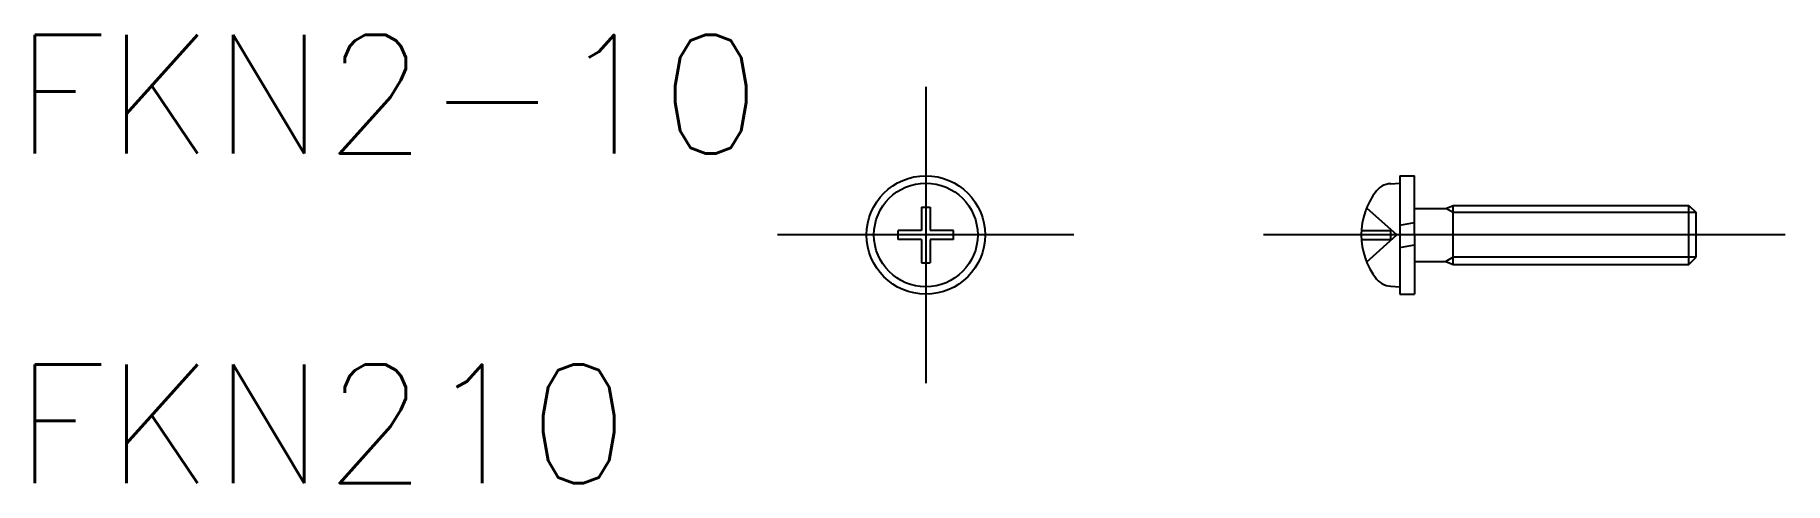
# Model space of a CAD drawing. Extents: x -25.1 to 34, y -3.4 to 11.8.
import ezdxf

# ---------------------------------------------------------------- set-up
doc = ezdxf.new("R2010")
doc.units = 0
doc.linetypes.add('CENTER', pattern=[50.8, 31.75, -6.35, 6.35, -6.35])
doc.layers.get('0').update_dxf_attribs({"linetype": 'CONTINUOUS'})
doc.layers.add('CENTER', color=1, linetype='CENTER')
doc.styles.get("Standard").update_dxf_attribs({"font": 'txt.shx'})

msp = doc.modelspace()

# ---------------------------------------------------------------- linework, layer by layer
at = {"color": 7}
for p, q in [((20.688, 6.729), (20.993, 6.75)), ((4.85, 5.938), (4.85, 5.15)), ((4.85, 5.938), (5.15, 5.938)), ((5.15, 5.938), (5.15, 5.15)), ((22.547, 5.892), (22.793, 6)), ((22.793, 6), (30.747, 6)), ((22.793, 4), (22.793, 6)), ((30.747, 6), (30.993, 5.755)), ((30.747, 4), (30.747, 6)), ((21.493, 5.892), (22.547, 5.892)), ((30.993, 4.245), (30.993, 5.755)), ((4.062, 4.85), (4.062, 5.15)), ((4.85, 5.15), (4.062, 5.15)), ((4.85, 4.85), (4.062, 4.85)), ((4.85, 4.85), (4.85, 4.062)), ((5.938, 5.15), (5.15, 5.15)), ((5.15, 4.85), (5.15, 4.062)), ((5.938, 4.85), (5.15, 4.85)), ((5.938, 4.85), (5.938, 5.15)), ((30.747, 4), (30.993, 4.245)), ((4.85, 4.062), (5.15, 4.062)), ((21.493, 4.108), (22.547, 4.108)), ((22.547, 4.108), (22.793, 4)), ((22.793, 4), (30.747, 4)), ((20.688, 3.271), (20.993, 3.25))]:
    msp.add_line(p, q, dxfattribs=at)
for p, q in [((20.993, 7), (20.993, 3)), ((20.993, 7), (21.493, 7)), ((21.493, 5), (21.493, 7)), ((20.993, 5.334), (21.493, 5.424)), ((21.493, 5), (21.493, 3)), ((20.993, 4.576), (21.493, 4.661)), ((20.993, 3), (21.493, 3))]:
    msp.add_line(p, q)
at = {"color": 6}
for p, q in [((19.876, 5.92), (20.89, 5)), ((19.696, 5.15), (20.693, 5.15)), ((19.696, 4.85), (20.693, 4.85)), ((19.876, 4.08), (20.89, 5)), ((20.693, 4.85), (20.693, 5.15))]:
    msp.add_line(p, q, dxfattribs=at)
at = {"color": 3}
for p, q in [((22.793, 5.755), (22.547, 5.892)), ((30.993, 5.755), (22.793, 5.755)), ((22.793, 4.245), (22.547, 4.108)), ((30.993, 4.245), (22.793, 4.245))]:
    msp.add_line(p, q, dxfattribs=at)
at = {"color": 7}
msp.add_circle((5, 5), 2, dxfattribs=at)
msp.add_circle((5, 5), 1.75)
for centre, start, end in [((20.711, 6.089), 92, 148.45538), ((20.711, 3.911), 211.54462, 268)]:
    msp.add_arc(centre, 0.64, start, end, dxfattribs=at)
msp.add_arc((22.09, 5), 2.397, 141.69848, 218.30152)
at = {"layer": 'CENTER'}
for p, q in [((5, 10), (5, 0)), ((10, 5), (0, 5)), ((33.993, 5), (16.393, 5))]:
    msp.add_line(p, q, dxfattribs=at)

# ---------------------------------------------------------------- texts
for s, p in [('FKN2-10', (-25.746, 7.754)), ('FKN210', (-25.746, -3.378))]:
    msp.add_text(s, height=4).set_placement(p)

doc.saveas('drawing.dxf')
